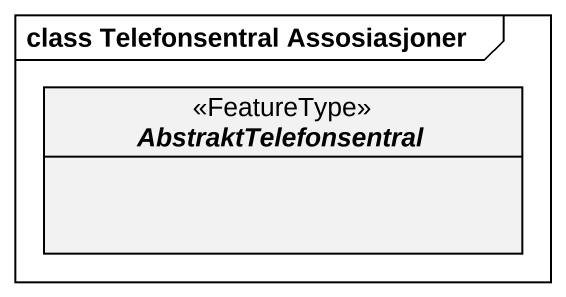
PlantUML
@startuml
mainframe class Telefonsentral Assosiasjoner
hide circle
hide empty members
abstract class AbstraktTelefonsentral <<FeatureType>>
@enduml
